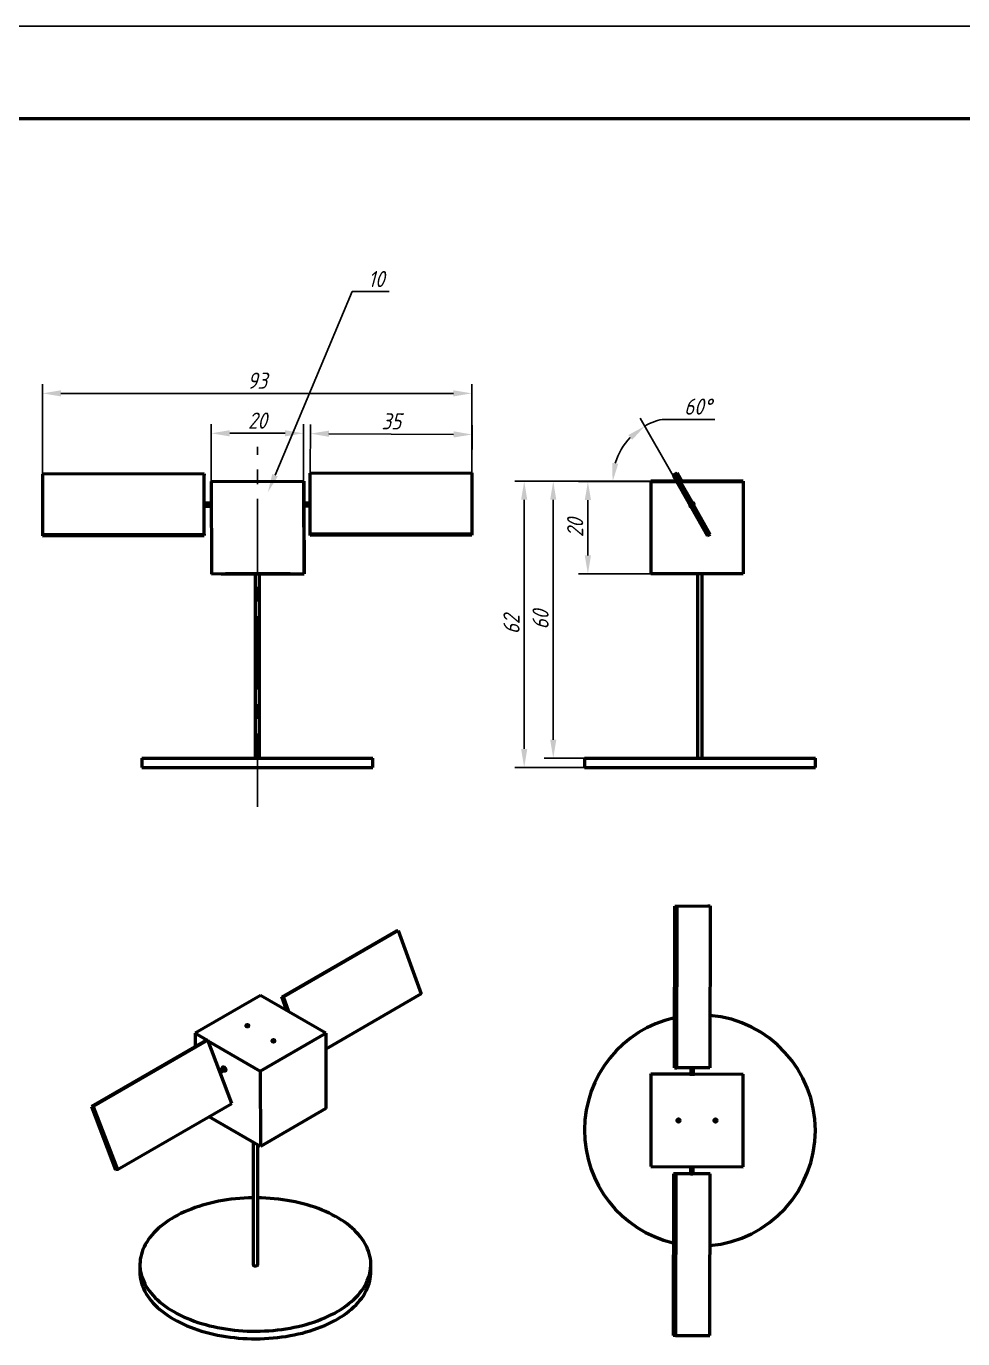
# Model space of a CAD drawing. Header units: millimetres. Extents: x 0 to 1188, y 0 to 840.
# Drawn here: x 502.5 to 705.3, y 556 to 840 of the extents above; entities that cross this region are included whole.
import ezdxf
from ezdxf import colors
from ezdxf.entities.mleader import LeaderData, LeaderLine
from ezdxf.math import Vec2, Vec3

# ---------------------------------------------------------------- set-up
doc = ezdxf.new("R2010")
doc.units = ezdxf.units.MM
doc.header["$LTSCALE"] = 0.5
doc.linetypes.add('CENTER', pattern=[50.8, 31.75, -6.35, 6.35, -6.35])
for name, color, linetype, lineweight in [('尺寸标注', 7, 'Continuous', 25), ('点画线', 1, 'CENTER', 25), ('粗实线', 7, 'Continuous', 50), ('细实线', 3, 'Continuous', 25)]:
    doc.layers.add(name, color=color, linetype=linetype, lineweight=lineweight)
doc.styles.get("Standard").update_dxf_attribs({"font": 'SimSun.ttf'})
doc.styles.add('国标汉字3.5', font='gbeitc.shx', dxfattribs={"height": 3.5, "bigfont": 'gbcbig.shx'})
doc.dimstyles.new('国标尺寸', dxfattribs={"dimtxt": 3.5, "dimasz": 4, "dimexe": 2, "dimexo": 0, "dimgap": 1, "dimtad": 1, "dimtoh": 1, "dimdec": 0, "dimdsep": 46, "dimtxsty": '国标汉字3.5', "dimcen": 3.5, "dimaunit": 1, "dimadec": 0, "dimazin": 1, "dimtfac": 1, "dimtdec": 0, "dimtmove": 0, "dimatfit": 3, "dimfxl": 1, "dimarcsym": 2})

# ---------------------------------------------------------------- blocks, each defined once
blk = doc.blocks.new('*D22')
at = {"layer": 'Defpoints', "color": 0, "transparency": 16777216}
for p in [(599, 760.56), (506.03, 743.04), (599, 743.09)]:
    blk.add_point(p, dxfattribs=at)
at = {"layer": '尺寸标注', "color": 0, "lineweight": -2, "transparency": 16777216}
for p, q in [((506.03, 743.04), (506.03, 762.56)), ((599, 743.09), (599, 762.56)), ((510.03, 760.56), (595, 760.56))]:
    blk.add_line(p, q, dxfattribs=at)
at = {"layer": '尺寸标注', "color": 0, "transparency": 16777216}
for points in [[(510.03, 761.23), (510.03, 759.89), (506.03, 760.56)], [(595, 761.23), (595, 759.89), (599, 760.56)]]:
    blk.add_solid(points, dxfattribs=at)
at = {"layer": '尺寸标注', "color": 0, "transparency": 16777216, "insert": (552.52, 763.31), "char_height": 3.5, "attachment_point": 5, "style": '国标汉字3.5'}
blk.add_mtext('93', dxfattribs=at)
blk = doc.blocks.new('*D23')
at = {"layer": 'Defpoints', "color": 0, "transparency": 16777216}
for p in [(562.56, 751.92), (542.56, 741.47), (562.56, 741.47)]:
    blk.add_point(p, dxfattribs=at)
at = {"layer": '尺寸标注', "color": 0, "lineweight": -2, "transparency": 16777216}
for p, q in [((542.56, 741.47), (542.56, 753.92)), ((562.56, 741.47), (562.56, 753.92)), ((546.56, 751.92), (558.56, 751.92))]:
    blk.add_line(p, q, dxfattribs=at)
at = {"layer": '尺寸标注', "color": 0, "transparency": 16777216}
for points in [[(546.56, 752.58), (546.56, 751.25), (542.56, 751.92)], [(558.56, 752.58), (558.56, 751.25), (562.56, 751.92)]]:
    blk.add_solid(points, dxfattribs=at)
at = {"layer": '尺寸标注', "color": 0, "transparency": 16777216, "insert": (552.56, 754.67), "char_height": 3.5, "attachment_point": 5, "style": '国标汉字3.5'}
blk.add_mtext('20', dxfattribs=at)
blk = doc.blocks.new('*D24')
at = {"layer": 'Defpoints', "color": 0, "transparency": 16777216}
for p in [(599.05, 751.66), (564, 743.28), (599, 743.09)]:
    blk.add_point(p, dxfattribs=at)
at = {"layer": '尺寸标注', "color": 0, "lineweight": -2, "transparency": 16777216}
for p, q in [((564, 743.28), (564.06, 753.85)), ((599, 743.09), (599.06, 753.66)), ((568.05, 751.83), (595.05, 751.68))]:
    blk.add_line(p, q, dxfattribs=at)
at = {"layer": '尺寸标注', "color": 0, "transparency": 16777216}
for points in [[(568.05, 752.5), (568.04, 751.16), (564.05, 751.85)], [(595.05, 752.35), (595.04, 751.01), (599.05, 751.66)]]:
    blk.add_solid(points, dxfattribs=at)
at = {"layer": '尺寸标注', "color": 0, "transparency": 16777216, "insert": (581.56, 754.51), "char_height": 3.5, "attachment_point": 5, "rotation": 359.686, "style": '国标汉字3.5'}
blk.add_mtext('35', dxfattribs=at)
blk = doc.blocks.new('*D26')
at = {"layer": 'Defpoints', "color": 0, "transparency": 16777216}
for p in [(610.33, 741.53), (637.77, 741.53), (623.37, 679.62)]:
    blk.add_point(p, dxfattribs=at)
at = {"layer": '尺寸标注', "color": 0, "lineweight": -2, "transparency": 16777216}
for p, q in [((637.77, 741.53), (608.33, 741.53)), ((610.33, 683.62), (610.33, 737.53)), ((623.37, 679.62), (608.33, 679.62))]:
    blk.add_line(p, q, dxfattribs=at)
at = {"layer": '尺寸标注', "color": 0, "transparency": 16777216}
for points in [[(609.66, 737.53), (611, 737.53), (610.33, 741.53)], [(609.66, 683.62), (611, 683.62), (610.33, 679.62)]]:
    blk.add_solid(points, dxfattribs=at)
at = {"layer": '尺寸标注', "color": 0, "transparency": 16777216, "insert": (607.58, 710.55), "char_height": 3.5, "attachment_point": 5, "rotation": 90, "style": '国标汉字3.5'}
blk.add_mtext('62', dxfattribs=at)
blk = doc.blocks.new('*D27')
at = {"layer": 'Defpoints', "color": 0, "transparency": 16777216}
for p in [(637.77, 741.53), (616.62, 681.62), (637.77, 681.62)]:
    blk.add_point(p, dxfattribs=at)
at = {"layer": '尺寸标注', "color": 0, "lineweight": -2, "transparency": 16777216}
for p, q in [((637.77, 741.53), (614.62, 741.53)), ((616.62, 737.53), (616.62, 685.62)), ((637.77, 681.62), (614.62, 681.62))]:
    blk.add_line(p, q, dxfattribs=at)
at = {"layer": '尺寸标注', "color": 0, "transparency": 16777216}
for points in [[(615.95, 737.53), (617.28, 737.53), (616.62, 741.53)], [(615.95, 685.62), (617.28, 685.62), (616.62, 681.62)]]:
    blk.add_solid(points, dxfattribs=at)
at = {"layer": '尺寸标注', "color": 0, "transparency": 16777216, "insert": (613.87, 711.58), "char_height": 3.5, "attachment_point": 5, "rotation": 90, "style": '国标汉字3.5'}
blk.add_mtext('60', dxfattribs=at)
blk = doc.blocks.new('*D28')
at = {"layer": 'Defpoints', "color": 0, "transparency": 16777216}
for p in [(637.72, 741.48), (624.12, 721.48), (637.72, 721.48)]:
    blk.add_point(p, dxfattribs=at)
at = {"layer": '尺寸标注', "color": 0, "lineweight": -2, "transparency": 16777216}
for p, q in [((637.72, 741.48), (622.12, 741.48)), ((624.12, 737.48), (624.12, 725.48)), ((637.72, 721.48), (622.12, 721.48))]:
    blk.add_line(p, q, dxfattribs=at)
at = {"layer": '尺寸标注', "color": 0, "transparency": 16777216}
for points in [[(623.45, 737.48), (624.79, 737.48), (624.12, 741.48)], [(623.45, 725.48), (624.79, 725.48), (624.12, 721.48)]]:
    blk.add_solid(points, dxfattribs=at)
at = {"layer": '尺寸标注', "color": 0, "transparency": 16777216, "insert": (621.37, 731.48), "char_height": 3.5, "attachment_point": 5, "rotation": 90, "style": '国标汉字3.5'}
blk.add_mtext('20', dxfattribs=at)
blk = doc.blocks.new('*D29')
at = {"layer": 'Defpoints', "color": 0, "transparency": 16777216}
for p in [(630.31, 746.23), (637.72, 741.48), (642.56, 742.75), (643.28, 741.48), (649.98, 729.72)]:
    blk.add_point(p, dxfattribs=at)
at = {"layer": '尺寸标注', "color": 0, "lineweight": -2, "transparency": 16777216}
for p, q in [((642.56, 742.75), (635.46, 755.22)), ((640.17, 754.94), (651.64, 754.94)), ((637.72, 741.48), (627.47, 741.48))]:
    blk.add_line(p, q, dxfattribs=at)
for start, end in [(102.9974, 119.6456), (136.2939, 163.3517)]:
    blk.add_arc((643.28, 741.48), 13.81, start, end, dxfattribs=at)
at = {"layer": '尺寸标注', "color": 0, "transparency": 16777216}
for points in [[(632.88, 751.55), (633.7, 750.5), (636.45, 753.49)], [(630.7, 745.34), (629.39, 745.53), (629.47, 741.48)]]:
    blk.add_solid(points, dxfattribs=at)
at = {"layer": '尺寸标注', "color": 0, "transparency": 16777216, "insert": (647.91, 757.69), "char_height": 3.5, "attachment_point": 5, "style": '国标汉字3.5'}
blk.add_mtext('60°', dxfattribs=at)

msp = doc.modelspace()

# ---------------------------------------------------------------- linework, layer by layer
at = {"layer": '点画线'}
msp.add_line((552.55, 671.07), (552.55, 749.01), dxfattribs=at)
at = {"layer": '粗实线'}
msp.add_line((1168, 820), (100, 820), dxfattribs=at)
at = {"layer": '粗实线', "color": 7}
for p, q in [((541.03, 743.14), (506.03, 743.04)), ((506.03, 743.04), (506.05, 730.01)), ((541.04, 736.62), (541.03, 743.14)), ((541.03, 743.14), (541.04, 742.84)), ((541.04, 736.77), (541.04, 742.84)), ((542.56, 741.47), (562.56, 741.53)), ((542.56, 741.47), (542.62, 721.47)), ((562.56, 741.53), (562.62, 721.53)), ((562.56, 741.53), (562.62, 741.53)), ((562.62, 741.53), (562.63, 736.83)), ((564, 743.28), (599, 743.37)), ((564.01, 736.67), (564, 743.28)), ((599, 743.09), (599, 743.37)), ((599, 743.37), (599.01, 730.16)), ((599, 743.09), (599.02, 729.88)), ((637.77, 741.53), (637.72, 741.48)), ((637.72, 741.48), (643.28, 741.48)), ((637.72, 741.48), (637.72, 721.48)), ((643.25, 741.53), (637.77, 741.53)), ((643.08, 743.05), (642.56, 742.75)), ((642.65, 742.85), (642.56, 742.75)), ((642.56, 742.75), (649.98, 729.72)), ((643.17, 743.14), (642.65, 742.85)), ((642.86, 743), (643.39, 743.28)), ((642.86, 743), (642.95, 743.09)), ((642.87, 742.97), (642.86, 743)), ((642.95, 743.09), (643.48, 743.38)), ((643.17, 743.14), (643.08, 743.05)), ((643.08, 743.05), (650.5, 730.01)), ((646.88, 736.62), (643.17, 743.14)), ((643.39, 743.28), (643.48, 743.38)), ((644.33, 741.53), (643.39, 743.28)), ((643.48, 743.38), (644.47, 741.53)), ((657.77, 741.53), (644.09, 741.53)), ((644.12, 741.48), (657.72, 741.48)), ((651.44, 741.51), (651.44, 741.51)), ((652.04, 741.51), (652.04, 741.51)), ((657.72, 741.48), (657.77, 741.53)), ((657.72, 741.48), (657.72, 721.48)), ((657.77, 741.53), (657.77, 721.53)), ((542.58, 736.77), (541.04, 736.77)), ((541.05, 730.1), (541.04, 736.62)), ((541.04, 736.17), (542.58, 736.17)), ((541.05, 729.8), (541.04, 736.17)), ((564.01, 736.83), (562.61, 736.83)), ((562.61, 736.23), (564.01, 736.23)), ((562.63, 736.23), (562.67, 721.53)), ((564.01, 730.07), (564.01, 736.67)), ((650.59, 730.11), (646.88, 736.62)), ((506.05, 730.01), (541.05, 730.1)), ((506.05, 730.01), (506.05, 729.71)), ((541.05, 730.1), (541.05, 729.8)), ((599.01, 730.16), (564.01, 730.07)), ((564.02, 729.78), (564.01, 730.07)), ((599.02, 729.88), (599.01, 730.16)), ((650.5, 730.01), (649.98, 729.72)), ((650.5, 730.01), (650.59, 730.11)), ((506.05, 729.71), (541.05, 729.8)), ((599.02, 729.88), (564.02, 729.78)), ((562.62, 721.53), (542.62, 721.47)), ((544.73, 721.48), (544.78, 721.48)), ((544.78, 721.48), (552.05, 721.5)), ((550.93, 721.5), (562.67, 721.53)), ((552.05, 721.5), (552.05, 681.62)), ((553.05, 681.62), (553.05, 721.5)), ((657.72, 721.48), (637.72, 721.48)), ((647.87, 721.48), (647.87, 681.62)), ((648.87, 681.62), (648.87, 721.48)), ((657.77, 721.53), (657.72, 721.48)), ((527.55, 681.62), (527.55, 679.62)), ((527.55, 681.62), (577.55, 681.62)), ((527.55, 679.62), (577.55, 679.62)), ((577.55, 679.62), (577.55, 681.62)), ((623.37, 681.62), (623.37, 679.62)), ((623.37, 681.62), (648.37, 681.62)), ((623.37, 679.62), (648.37, 679.62)), ((648.37, 681.62), (673.37, 681.62)), ((648.37, 679.62), (673.37, 679.62)), ((673.37, 679.62), (673.37, 681.62)), ((642.86, 614.63), (642.95, 649.63)), ((642.95, 649.63), (650.06, 649.65)), ((642.95, 649.63), (643.48, 649.63)), ((643.39, 614.63), (643.48, 649.63)), ((643.48, 649.63), (650.59, 649.64)), ((650.06, 649.65), (650.59, 649.64)), ((650.59, 649.64), (650.5, 614.64)), ((557.82, 629.96), (582.63, 644.28)), ((558.19, 629.97), (583.01, 644.3)), ((582.63, 644.28), (583.01, 644.3)), ((583.01, 644.3), (588.04, 630.62)), ((588.04, 630.62), (567.36, 618.68)), ((553.24, 630.28), (539.06, 622.09)), ((567.35, 622.09), (553.24, 630.28)), ((557.82, 629.96), (558.19, 629.97)), ((558.92, 626.98), (557.82, 629.96)), ((559.4, 626.7), (558.19, 629.97)), ((539.06, 622.09), (541.69, 620.57)), ((539.06, 622.09), (539.07, 619.18)), ((550.09, 623.73), (550.09, 623.65)), ((550.69, 623.65), (550.69, 623.73)), ((553.17, 613.9), (567.35, 622.09)), ((567.35, 622.09), (567.39, 605.78)), ((541.43, 620.55), (516.62, 606.22)), ((541.8, 620.58), (516.99, 606.25)), ((541.8, 620.58), (541.43, 620.55)), ((544.43, 613.74), (541.8, 620.58)), ((541.84, 620.48), (553.17, 613.9)), ((555.73, 620.45), (555.73, 620.37)), ((556.33, 620.37), (556.33, 620.45)), ((545.4, 614.74), (544.29, 614.1)), ((547.06, 606.91), (544.43, 613.74)), ((544.51, 613.53), (545.7, 614.22)), ((545.36, 614.72), (545.36, 614.78)), ((545.71, 614.17), (545.66, 614.2)), ((553.17, 613.9), (553.21, 597.59)), ((642.86, 614.63), (643.39, 614.63)), ((646.94, 614.64), (643.39, 614.63)), ((646.38, 614.63), (646.38, 613.24)), ((650.5, 614.64), (646.94, 614.64)), ((646.98, 613.24), (646.98, 614.64)), ((637.77, 613.25), (637.72, 593.25)), ((637.77, 613.25), (637.77, 613.3)), ((637.77, 613.3), (646.38, 613.28)), ((657.77, 613.19), (637.77, 613.25)), ((646.98, 613.28), (657.77, 613.25)), ((657.72, 593.19), (657.77, 613.19)), ((657.77, 613.19), (657.77, 613.25)), ((516.99, 606.25), (516.62, 606.22)), ((516.62, 606.22), (521.87, 592.55)), ((516.99, 606.25), (522.24, 592.58)), ((522.24, 592.58), (547.06, 606.91)), ((567.39, 605.78), (553.21, 597.59)), ((553.21, 597.59), (542.09, 604.04)), ((643.44, 603.24), (643.44, 603.23)), ((644.04, 603.23), (644.04, 603.24)), ((651.44, 603.22), (651.44, 603.21)), ((652.04, 603.21), (652.04, 603.22)), ((551.63, 598.51), (551.63, 572.05)), ((552.63, 572.05), (552.63, 597.93)), ((522.24, 592.58), (521.87, 592.55)), ((637.72, 593.25), (657.72, 593.19)), ((642.65, 591.67), (642.56, 556.67)), ((643.17, 591.66), (642.65, 591.67)), ((646.32, 591.67), (642.65, 591.67)), ((643.17, 591.66), (643.08, 556.66)), ((646.88, 591.67), (643.17, 591.66)), ((646.32, 593.23), (646.32, 591.67)), ((650.59, 591.68), (646.88, 591.67)), ((646.92, 591.67), (646.92, 593.22)), ((650.07, 591.68), (646.92, 591.67)), ((650.59, 591.68), (650.07, 591.68)), ((650.5, 556.68), (650.59, 591.68)), ((527.13, 572.05), (527.13, 570.42)), ((577.13, 570.42), (577.13, 572.05)), ((643.08, 556.66), (642.56, 556.67)), ((643.08, 556.66), (650.5, 556.68))]:
    msp.add_line(p, q, dxfattribs=at)
at = {"layer": '粗实线', "color": 7, "flags": 128}
for points in [[(651.41, 741.51), (651.43, 741.51), (651.48, 741.51), (651.56, 741.51), (651.66, 741.51), (651.77, 741.51), (651.88, 741.51), (651.97, 741.51), (652.03, 741.51), (652.07, 741.51), (652.07, 741.51), (652.04, 741.51), (651.97, 741.51), (651.88, 741.51), (651.77, 741.51), (651.66, 741.51), (651.56, 741.51), (651.48, 741.51), (651.43, 741.51), (651.41, 741.51)], [(652.04, 741.51), (652.03, 741.51), (651.97, 741.51), (651.89, 741.51), (651.8, 741.51), (651.69, 741.51), (651.59, 741.51), (651.51, 741.51), (651.46, 741.51), (651.44, 741.51), (651.46, 741.51), (651.51, 741.51), (651.59, 741.51), (651.69, 741.51), (651.8, 741.51), (651.89, 741.51), (651.97, 741.51), (652.03, 741.51), (652.04, 741.51)], [(562.61, 736.83), (562.61, 736.89), (562.61, 736.97), (562.61, 737.02), (562.61, 737.03), (562.61, 737), (562.61, 736.94), (562.61, 736.84), (562.61, 736.73), (562.61, 736.6), (562.61, 736.46), (562.61, 736.33), (562.61, 736.21), (562.61, 736.12), (562.61, 736.06), (562.61, 736.03), (562.61, 736.04), (562.61, 736.08), (562.61, 736.16), (562.61, 736.23)], [(552.66, 721.5), (553.16, 721.5), (553.66, 721.5), (554.15, 721.5), (554.63, 721.51), (555.11, 721.51), (555.57, 721.51), (556.01, 721.51), (556.44, 721.51), (556.85, 721.51), (557.24, 721.51), (557.61, 721.51), (557.95, 721.51), (558.26, 721.52), (558.54, 721.52), (558.8, 721.52), (559.02, 721.52), (559.21, 721.52), (559.37, 721.52), (559.49, 721.52), (559.58, 721.52), (559.63, 721.52), (559.64, 721.52), (559.62, 721.52), (559.57, 721.52), (559.48, 721.52), (559.36, 721.52), (559.2, 721.52), (559, 721.52), (558.78, 721.52), (558.52, 721.52), (558.24, 721.52), (557.92, 721.51), (557.58, 721.51), (557.21, 721.51), (556.82, 721.51), (556.41, 721.51), (555.98, 721.51), (555.54, 721.51), (555.07, 721.51), (554.6, 721.51), (554.11, 721.5), (553.62, 721.5), (553.12, 721.5), (552.63, 721.5), (552.13, 721.5), (551.63, 721.5), (551.14, 721.5), (550.65, 721.5), (550.18, 721.49), (549.72, 721.49), (549.27, 721.49), (548.84, 721.49), (548.43, 721.49), (548.05, 721.49), (547.68, 721.49), (547.34, 721.49), (547.03, 721.49), (546.75, 721.49), (546.49, 721.48), (546.27, 721.48), (546.08, 721.48), (545.92, 721.48), (545.8, 721.48), (545.71, 721.48), (545.66, 721.48), (545.64, 721.48), (545.66, 721.48), (545.72, 721.48), (545.81, 721.48), (545.93, 721.48), (546.09, 721.48), (546.28, 721.48), (546.51, 721.48), (546.77, 721.49), (547.05, 721.49), (547.37, 721.49), (547.71, 721.49), (548.07, 721.49), (548.46, 721.49), (548.88, 721.49), (549.31, 721.49), (549.75, 721.49), (549.93, 721.49)], [(553.05, 721.5), (553.29, 721.5), (553.78, 721.5), (554.28, 721.51), (554.78, 721.51)], [(550.62, 623.59), (550.68, 623.64), (550.71, 623.7), (550.71, 623.77), (550.67, 623.82), (550.6, 623.87), (550.51, 623.9), (550.4, 623.92), (550.29, 623.91), (550.19, 623.88), (550.12, 623.84), (550.07, 623.78), (550.06, 623.72), (550.08, 623.66), (550.13, 623.6), (550.22, 623.56), (550.32, 623.54), (550.43, 623.54), (550.53, 623.56), (550.62, 623.59)], [(550.6, 623.6), (550.66, 623.65), (550.68, 623.71), (550.68, 623.77), (550.63, 623.83), (550.56, 623.87), (550.46, 623.89), (550.36, 623.9), (550.26, 623.88), (550.17, 623.85), (550.11, 623.8), (550.09, 623.74), (550.1, 623.68), (550.14, 623.63), (550.21, 623.58), (550.31, 623.56), (550.41, 623.55), (550.51, 623.57), (550.6, 623.6)], [(555.79, 620.59), (555.73, 620.54), (555.7, 620.48), (555.7, 620.41), (555.74, 620.35), (555.81, 620.31), (555.91, 620.27), (556.01, 620.26), (556.12, 620.27), (556.22, 620.3), (556.3, 620.34), (556.34, 620.4), (556.36, 620.46), (556.33, 620.52), (556.28, 620.58), (556.2, 620.62), (556.1, 620.64), (555.99, 620.64), (555.88, 620.62), (555.79, 620.59)], [(556.24, 620.33), (556.3, 620.38), (556.33, 620.44), (556.32, 620.5), (556.27, 620.55), (556.2, 620.6), (556.1, 620.62), (556, 620.63), (555.9, 620.61), (555.82, 620.58), (555.76, 620.53), (555.73, 620.47), (555.74, 620.41), (555.78, 620.35), (555.86, 620.31), (555.95, 620.28), (556.05, 620.28), (556.15, 620.3), (556.24, 620.33)], [(545, 614.51), (545, 614.57), (545.01, 614.67), (545.05, 614.75), (545.11, 614.81), (545.19, 614.82), (545.28, 614.81), (545.38, 614.76), (545.47, 614.68), (545.56, 614.58), (545.63, 614.47), (545.68, 614.34), (545.7, 614.22), (545.7, 614.11), (545.68, 614.02), (545.63, 613.95), (545.56, 613.92), (545.47, 613.92), (545.38, 613.95), (545.3, 613.99)], [(646.18, 613.24), (646.19, 613.24), (646.25, 613.24), (646.33, 613.24), (646.45, 613.24), (646.57, 613.24), (646.71, 613.24), (646.84, 613.24), (646.96, 613.24), (647.06, 613.24), (647.13, 613.24), (647.17, 613.24), (647.17, 613.24), (647.13, 613.24), (647.06, 613.24), (646.98, 613.24)], [(646.88, 591.67), (646.91, 591.67), (646.92, 591.67)], [(551.63, 586.48), (551.54, 586.48), (550.6, 586.46), (549.66, 586.42), (548.73, 586.35), (547.8, 586.27), (546.87, 586.16), (545.96, 586.04), (545.05, 585.9), (544.16, 585.73), (543.27, 585.55), (542.4, 585.35), (541.54, 585.13), (540.69, 584.89), (539.86, 584.63), (539.05, 584.36), (538.26, 584.06), (537.49, 583.75), (536.74, 583.43), (536.01, 583.09), (535.3, 582.73), (534.62, 582.35), (533.96, 581.97), (533.32, 581.57), (532.72, 581.15), (532.14, 580.72), (531.59, 580.28), (531.07, 579.83), (530.57, 579.37), (530.11, 578.89), (529.68, 578.41), (529.28, 577.92), (528.92, 577.42), (528.59, 576.91), (528.29, 576.4), (528.02, 575.88), (527.79, 575.35), (527.59, 574.82), (527.43, 574.28), (527.3, 573.75), (527.21, 573.21), (527.15, 572.66), (527.13, 572.12), (527.14, 571.58), (527.19, 571.04), (527.27, 570.5), (527.39, 569.96), (527.55, 569.42), (527.73, 568.89), (527.96, 568.36), (528.22, 567.84), (528.51, 567.32), (528.83, 566.81), (529.19, 566.31), (529.58, 565.82), (530, 565.33), (530.46, 564.86), (530.94, 564.39), (531.45, 563.94), (532, 563.49), (532.57, 563.06), (533.17, 562.64), (533.8, 562.24), (534.45, 561.85)], [(534.45, 561.85), (535.13, 561.47), (535.83, 561.11), (536.55, 560.76), (537.3, 560.43), (538.07, 560.12), (538.85, 559.82), (539.66, 559.54), (540.48, 559.28), (541.32, 559.04), (542.18, 558.81), (543.05, 558.61), (543.93, 558.42), (544.83, 558.25), (545.73, 558.1), (546.64, 557.97), (547.57, 557.86), (548.49, 557.77), (549.43, 557.71), (550.36, 557.66), (551.3, 557.63), (552.24, 557.62), (553.18, 557.63), (554.12, 557.67), (555.06, 557.72), (555.99, 557.79), (556.92, 557.89), (557.84, 558), (558.75, 558.14), (559.65, 558.29), (560.54, 558.46), (561.42, 558.66), (562.29, 558.87), (563.14, 559.1), (563.98, 559.35), (564.8, 559.61), (565.6, 559.9), (566.38, 560.2), (567.14, 560.51), (567.88, 560.85), (568.6, 561.2), (569.3, 561.56), (569.97, 561.95), (570.62, 562.34), (571.24, 562.75), (571.83, 563.17), (572.39, 563.6), (572.93, 564.05), (573.44, 564.51), (573.91, 564.98), (574.36, 565.45), (574.77, 565.94), (575.16, 566.44), (575.5, 566.94), (575.82, 567.45), (576.1, 567.97), (576.35, 568.49), (576.57, 569.02), (576.75, 569.56), (576.89, 570.09), (577, 570.63), (577.08, 571.17), (577.12, 571.71), (577.12, 572.26), (577.09, 572.8), (577.03, 573.34), (576.92, 573.88), (576.79, 574.42), (576.62, 574.95), (576.41, 575.48), (576.17, 576.01), (575.9, 576.53), (575.59, 577.04), (575.25, 577.55), (574.87, 578.04), (574.46, 578.53), (574.03, 579.01), (573.56, 579.48), (573.06, 579.94), (572.53, 580.39), (571.97, 580.83), (571.39, 581.26), (570.77, 581.67), (570.13, 582.07), (569.47, 582.45), (568.78, 582.82), (568.07, 583.17), (567.33, 583.51), (566.57, 583.83), (565.79, 584.14), (565, 584.43), (564.18, 584.7), (563.35, 584.95), (562.5, 585.18), (561.64, 585.4), (560.76, 585.6), (559.87, 585.78), (558.97, 585.93), (558.07, 586.07), (557.15, 586.19), (556.22, 586.29), (555.29, 586.37), (554.36, 586.43), (553.42, 586.47), (552.63, 586.48)], [(551.77, 571.85), (551.88, 571.8), (552.01, 571.77), (552.14, 571.77), (552.28, 571.78), (552.4, 571.81), (552.5, 571.86), (552.58, 571.93), (552.62, 572), (552.63, 572.05)], [(527.13, 570.42), (527.14, 569.95), (527.19, 569.4), (527.27, 568.86), (527.39, 568.32), (527.55, 567.79), (527.73, 567.26), (527.96, 566.73), (528.22, 566.21), (528.51, 565.69), (528.83, 565.18), (529.19, 564.68), (529.58, 564.18), (530, 563.7), (530.46, 563.22), (530.94, 562.76), (531.45, 562.3), (532, 561.86), (532.57, 561.43), (533.17, 561.01), (533.8, 560.61), (534.45, 560.22)], [(534.45, 560.22), (535.13, 559.84), (535.83, 559.48), (536.55, 559.13), (537.3, 558.8), (538.07, 558.49), (538.85, 558.19), (539.66, 557.91), (540.48, 557.65), (541.32, 557.41), (542.18, 557.18), (543.05, 556.97), (543.93, 556.79), (544.83, 556.62), (545.73, 556.47), (546.64, 556.34), (547.57, 556.23), (548.49, 556.14), (549.43, 556.07), (550.36, 556.02), (551.3, 556), (552.24, 555.99), (553.18, 556), (554.12, 556.03), (555.06, 556.09), (555.99, 556.16), (556.92, 556.26), (557.84, 556.37), (558.75, 556.5), (559.65, 556.66), (560.54, 556.83), (561.42, 557.02), (562.29, 557.23), (563.14, 557.46), (563.98, 557.71), (564.8, 557.98), (565.6, 558.26), (566.38, 558.56), (567.14, 558.88), (567.88, 559.22), (568.6, 559.57), (569.3, 559.93), (569.97, 560.31), (570.62, 560.71), (571.24, 561.11), (571.83, 561.54), (572.39, 561.97), (572.93, 562.42), (573.44, 562.87), (573.91, 563.34), (574.36, 563.82), (574.77, 564.31), (575.16, 564.8), (575.5, 565.31), (575.82, 565.82), (576.1, 566.34), (576.35, 566.86), (576.57, 567.39), (576.75, 567.92), (576.89, 568.46), (577, 569), (577.08, 569.54), (577.12, 570.08), (577.13, 570.42)]]:
    msp.add_lwpolyline(points, dxfattribs=at)
at = {"layer": '粗实线', "color": 7}
for centre, radius in [((643.74, 603.23), 0.33), ((643.74, 603.23), 0.3), ((651.74, 603.21), 0.33), ((651.74, 603.21), 0.3)]:
    msp.add_circle(centre, radius, dxfattribs=at)
for centre, radius, start, end in [((548.3, 736.68), 7.26, 179.2929, 180.4892), ((586.1, 736.58), 45.05, 179.9543, 180.5245), ((646.62, 736.48), 0.5, 180.0005, 239.9367), ((646.62, 736.48), 0.5, 180.0005, 239.5249), ((646.62, 736.48), 0.5, 335.7123, 83.5789), ((646.64, 736.5), 0.3, 2.7608, 56.5305), ((648.37, 601.06), 25, 102.6715, 256.6673), ((648.37, 601.06), 25, 274.9894, 85.0585), ((646.32, 597.34), 15.9, 89.791, 90.5117), ((643.74, 603.24), 0.33, 179.8488, 359.8485), ((643.74, 603.24), 0.33, 179.8488, 359.8485), ((643.74, 603.23), 0.33, 179.8488, 359.8485), ((643.74, 603.24), 0.3, 359.9998, 179.8485), ((651.74, 603.22), 0.33, 179.8488, 359.8485), ((651.74, 603.22), 0.33, 179.8488, 359.8485), ((651.74, 603.21), 0.33, 179.8488, 359.8485), ((651.74, 603.22), 0.3, 359.9998, 179.8485), ((646.77, 643.91), 52.24, 269.5011, 270.1161), ((551.87, 572.08), 0.249, 185.3828, 245.9373)]:
    msp.add_arc(centre, radius, start, end, dxfattribs=at)
at = {"layer": '细实线'}
msp.add_line((1188, 840), (0, 840), dxfattribs=at)

# ---------------------------------------------------------------- texts
at = {"layer": '尺寸标注', "insert": (576.53, 787.04), "char_height": 3.5, "attachment_point": 1, "style": '国标汉字3.5'}
msp.add_mtext_dynamic_manual_height_columns('10', width=6.3409, gutter_width=17.5, heights=[0], dxfattribs=at)

# ---------------------------------------------------------------- dimensions: what is measured, and where the dimension line sits
at = {"layer": '尺寸标注'}
dim = msp.add_linear_dim(base=(599, 760.56), p1=(506.03, 743.04), p2=(599, 743.09), dimstyle='国标尺寸', dxfattribs=at)
dim.commit()
dim.dimension.update_dxf_attribs({"geometry": '*D22', "text_midpoint": (552.52, 763.31)})
dim = msp.add_angular_dim_2l(base=(630.31, 746.23), line1=((637.72, 741.48), (643.28, 741.48)), line2=((642.56, 742.75), (649.98, 729.72)), dimstyle='国标尺寸', dxfattribs=at)
dim.commit()
dim.dimension.update_dxf_attribs({"geometry": '*D29', "text_midpoint": (647.91, 757.69)})
dim = msp.add_linear_dim(base=(562.56, 751.92), p1=(542.56, 741.47), p2=(562.56, 741.47), dimstyle='国标尺寸', dxfattribs=at)
dim.commit()
dim.dimension.update_dxf_attribs({"geometry": '*D23', "text_midpoint": (552.56, 751.92), "dimtype": 160})
dim = msp.add_aligned_dim(p1=(564, 743.28), p2=(599, 743.09), distance=8.57, dimstyle='国标尺寸', dxfattribs=at)
dim.commit()
dim.dimension.update_dxf_attribs({"geometry": '*D24', "text_midpoint": (581.56, 754.51)})
dim = msp.add_linear_dim(base=(610.33, 741.53), p1=(623.37, 679.62), p2=(637.77, 741.53), angle=90, dimstyle='国标尺寸', dxfattribs=at)
dim.commit()
dim.dimension.update_dxf_attribs({"geometry": '*D26', "text_midpoint": (610.33, 710.55), "dimtype": 160})
for base, p1, p2, picture, middle in [((616.62, 681.62), (637.77, 741.53), (637.77, 681.62), '*D27', (613.87, 711.58)), ((624.12, 721.48), (637.72, 741.48), (637.72, 721.48), '*D28', (621.37, 731.48))]:
    dim = msp.add_linear_dim(base=base, p1=p1, p2=p2, angle=90, dimstyle='国标尺寸', dxfattribs=at)
    dim.commit()
    dim.dimension.update_dxf_attribs({"geometry": picture, "text_midpoint": middle})

# ---------------------------------------------------------------- leaders
ml = msp.add_multileader_mtext('Standard', dxfattribs=at)
ml.set_content('', color=256)
ml.set_leader_properties()
ml.build(insert=Vec2(0, 0))
ctx = ml.context
ctx.base_point, ctx.plane_origin = Vec3(581.09, 782.59), Vec3(554.83, 739.16)
notes = []
notes.append((ctx, [(0, (1, 1, 0), (573.09, 782.59), (1, 0), 8, [(0, [(554.83, 739.16)], 0, [])])]))
ctx.mtext.insert, ctx.mtext.flow_direction = Vec3(583.09, 784.59), 5
for ctx, leaders in notes:
    for number, flags, end, landing, length, lines in leaders:
        leader = LeaderData()
        leader.index, (leader.has_last_leader_line, leader.has_dogleg_vector, leader.attachment_direction) = number, flags
        leader.last_leader_point, leader.dogleg_vector, leader.dogleg_length = Vec3(end), Vec3(landing), length
        for number, points, colour, breaks in lines:
            line = LeaderLine()
            line.index, line.vertices, line.color, line.breaks = number, Vec3.list(points), colors.encode_raw_color(colour), breaks
            leader.lines.append(line)
        ctx.leaders.append(leader)

doc.saveas('drawing.dxf')
